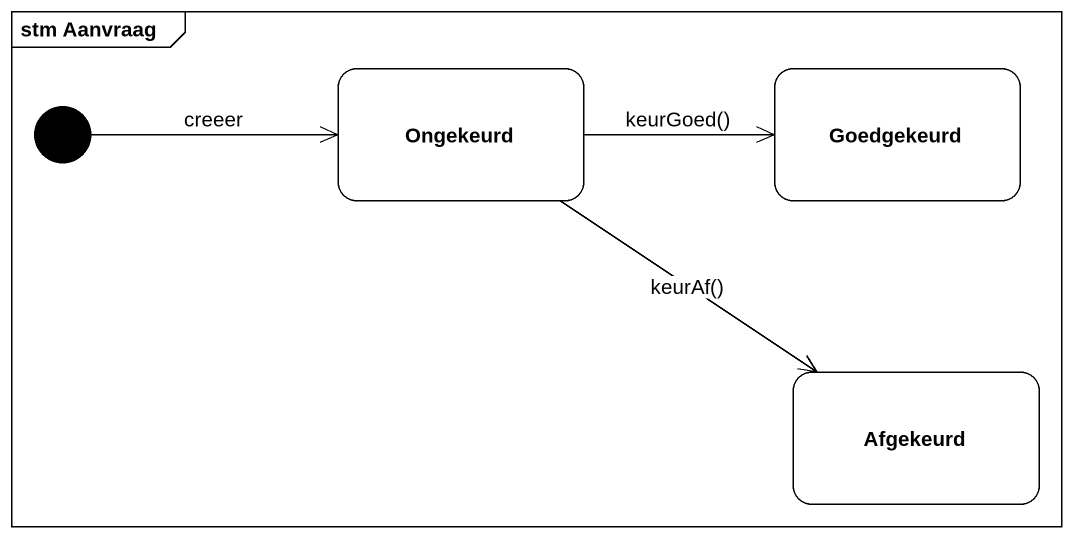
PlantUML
@startuml
mainframe stm Aanvraag
hide empty description
state Ongekeurd
state Goedgekeurd
state Afgekeurd
[*] -right-> Ongekeurd : creeer
Ongekeurd -right-> Goedgekeurd : keurGoed()
Ongekeurd --> Afgekeurd : keurAf()
@enduml
